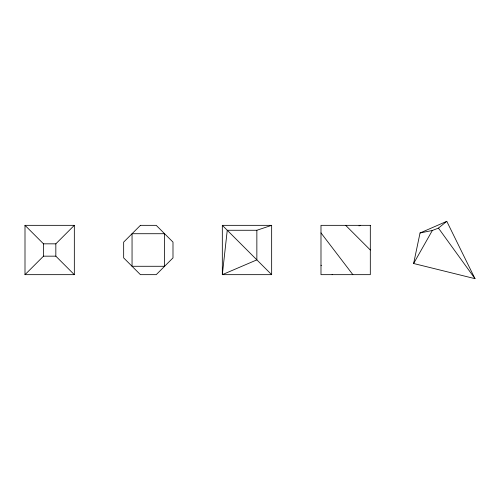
<?xml version="1.0" encoding="UTF-8"?>
<svg xmlns="http://www.w3.org/2000/svg" width="500" height="500" viewBox="0 0 500 500"><rect width="100%" height="100%" fill="white"/><g stroke="black" fill="none" stroke-linecap="round" stroke-linejoin="round"><path stroke-width="0.75" d="M413.625 263.506L420.044 232.975L446.781 221.331L475 278.669L413.625 263.506L432.344 230.475L438.45 228.106L446.781 221.331M25 274.662L43.5 256.169L55.831 256.169L74.331 274.662L74.331 225.338L25 225.338L25 274.662L74.331 274.662M25 225.338L43.5 243.831L55.831 243.831L74.331 225.338M358.988 225.881L360.45 225.338M256.856 230.269L256.856 259.869L222.325 274.662L227.256 230.269L256.856 230.269L271.656 225.338L271.656 274.662L222.325 274.662L222.325 225.338L271.656 225.338M420.044 232.975L432.344 230.475M320.988 265.231L321.413 265.475M345.65 225.338L370.312 250M222.325 225.338L271.656 274.662M332.119 274.325L332.4 274.662M320.988 232.913L352.875 274.662M438.45 228.106L475 278.669M55.831 243.831L55.831 256.169M43.5 243.831L43.5 256.169M140.431 225.338L123.663 242.106L123.663 257.894L140.431 274.662L156.219 274.662L172.994 257.894L172.994 242.106L156.219 225.338L140.431 225.338M370.312 225.338L320.988 225.338L320.988 274.662L370.312 274.662L370.312 225.338M164.606 233.719L132.05 233.719L132.05 266.281L164.606 266.281L164.606 233.719"/></g></svg>
